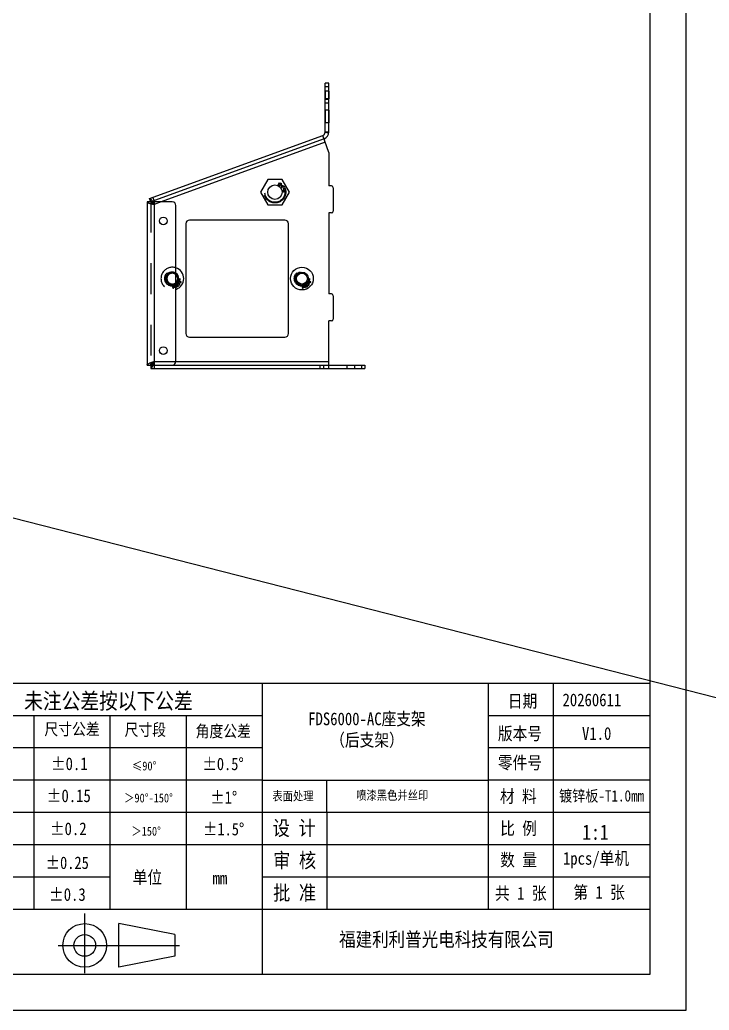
# Model space of a CAD drawing. Header units: millimetres. Extents: x 0 to 8948, y -1340 to 1100.
# Drawn here: x 3771.9 to 3963.4, y 0 to 275 of the extents above; entities that cross this region are included whole.
import ezdxf

# ---------------------------------------------------------------- set-up
doc = ezdxf.new("R2010")
doc.units = ezdxf.units.MM
doc.header["$LTSCALE"] = 85.25
doc.linetypes.add('HIDDEN', pattern=[0.2, 0.1, -0.1])
doc.layers.get('0').update_dxf_attribs({"linetype": 'CONTINUOUS'})
doc.layers.add('02___PRT_ALL_AXES', color=7, linetype='CONTINUOUS')
doc.layers.add('DEFAULT_2', color=8, linetype='HIDDEN')
doc.styles.get("Standard").update_dxf_attribs({"font": 'txt', "width": 0.85})

msp = doc.modelspace()

# ---------------------------------------------------------------- linework, layer by layer
for p, q in [((0, 1100), (4304.922, 0)), ((3946.955, 90.746), (3754.633, 90.746)), ((3839.233, 90.746), (3839.233, 10)), ((3902.006, 90.746), (3902.006, 27.944)), ((3920.039, 90.746), (3920.039, 28.242)), ((3839.233, 81.775), (3754.633, 81.775)), ((3775.783, 81.775), (3775.783, 27.956)), ((3796.933, 81.775), (3796.933, 27.956)), ((3818.083, 81.775), (3818.083, 27.956)), ((3946.955, 81.775), (3902.006, 81.775)), ((3839.233, 72.803), (3754.633, 72.803)), ((3946.955, 72.803), (3902.006, 72.803)), ((3839.233, 63.831), (3754.633, 63.831)), ((3839.233, 63.831), (3902.006, 63.831)), ((3857.177, 54.859), (3857.177, 63.831)), ((3946.955, 63.831), (3902.006, 63.831)), ((3839.233, 54.859), (3754.633, 54.859)), ((3946.955, 54.859), (3839.233, 54.859)), ((3857.177, 54.859), (3857.177, 27.944)), ((3946.955, 45.887), (3754.633, 45.887)), ((3796.933, 36.928), (3754.633, 36.928)), ((3946.955, 36.915), (3839.233, 36.915)), ((3839.233, 27.956), (3754.633, 27.956)), ((3946.955, 27.944), (3839.233, 27.944)), ((3814.997, 21.02), (3799.451, 24.045)), ((3814.997, 21.02), (3814.997, 14.971)), ((3814.997, 14.971), (3799.451, 11.946))]:
    msp.add_line(p, q)
at = {"color": 7, "linetype": 'Continuous'}
for p, q in [((3956.955, 0), (3956.955, 420)), ((3857.722, 257.434), (3856.722, 257.434)), ((3857.722, 256.434), (3856.722, 256.434)), ((3857.722, 243.834), (3857.722, 257.434)), ((3857.722, 252.834), (3856.722, 252.834)), ((3857.722, 251.834), (3856.722, 251.834)), ((3857.782, 238.174), (3856.064, 242.894)), ((3857.695, 243.508), (3856.708, 243.671)), ((3857.722, 243.834), (3856.722, 243.834)), ((3856.406, 241.955), (3808.353, 224.465)), ((3856.748, 241.015), (3811.206, 224.439)), ((3857.782, 238.174), (3857.782, 228.889)), ((3840.761, 230.639), (3838.74, 227.139)), ((3844.802, 230.639), (3840.761, 230.639)), ((3846.823, 227.139), (3844.802, 230.639)), ((3858.482, 228.889), (3857.782, 228.889)), ((3858.982, 228.389), (3858.982, 221.889)), ((3809.221, 224.781), (3808.879, 225.721)), ((3838.74, 227.139), (3840.761, 223.639)), ((3844.802, 223.639), (3846.823, 227.139)), ((3808.282, 224.439), (3807.94, 225.379)), ((3840.761, 223.639), (3844.802, 223.639)), ((3857.782, 221.389), (3857.782, 198.889)), ((3858.482, 221.389), (3857.782, 221.389)), ((3818.032, 218.389), (3818.032, 187.889)), ((3845.532, 219.389), (3819.032, 219.389)), ((3846.532, 187.889), (3846.532, 218.389)), ((3815.589, 201.002), (3815.282, 201.215)), ((3815.282, 201.129), (3815.636, 200.882)), ((3815.391, 200.82), (3815.282, 201)), ((3815.282, 200.949), (3815.368, 200.806)), ((3815.514, 200.83), (3815.437, 200.795)), ((3815.513, 201.483), (3815.589, 201.002)), ((3815.521, 200.818), (3815.514, 200.83)), ((3815.55, 201.418), (3815.769, 201.055)), ((3815.636, 200.882), (3815.55, 201.418)), ((3815.826, 201.096), (3815.613, 201.45)), ((3815.625, 201.519), (3815.667, 201.559)), ((3815.667, 201.559), (3815.66, 201.571)), ((3815.767, 200.996), (3815.726, 200.959)), ((3815.726, 200.959), (3815.734, 200.946)), ((3815.795, 201.575), (3815.813, 201.581)), ((3815.949, 201.093), (3815.875, 201.066)), ((3815.956, 201.08), (3815.949, 201.093)), ((3815.971, 201.527), (3815.991, 201.523)), ((3816.081, 201.292), (3816.088, 201.275)), ((3816.193, 202.403), (3816.182, 202.375)), ((3816.675, 202.203), (3816.193, 202.403)), ((3816.261, 202.193), (3816.238, 202.32)), ((3816.238, 202.32), (3816.652, 202.148)), ((3816.24, 202.188), (3816.261, 202.193)), ((3816.396, 201.941), (3816.282, 201.758)), ((3816.282, 201.758), (3816.315, 201.737)), ((3816.315, 201.737), (3816.429, 201.92)), ((3816.429, 201.92), (3816.396, 201.941)), ((3816.673, 202.105), (3816.662, 202.058)), ((3816.662, 202.058), (3816.676, 202.052)), ((3816.744, 202.254), (3816.721, 202.218)), ((3816.757, 202.249), (3816.744, 202.254)), ((3850.652, 200.975), (3850.64, 200.974)), ((3850.652, 200.974), (3850.644, 201.078)), ((3851.072, 200.842), (3850.866, 200.779)), ((3850.866, 200.779), (3850.877, 200.742)), ((3850.877, 200.742), (3851.084, 200.805)), ((3851.037, 201.196), (3851.044, 201.183)), ((3851.044, 201.183), (3851.12, 201.217)), ((3851.084, 200.805), (3851.072, 200.842)), ((3851.12, 201.217), (3851.368, 200.806)), ((3851.391, 200.82), (3851.148, 201.222)), ((3851.148, 201.222), (3851.636, 200.882)), ((3851.589, 201.002), (3851.183, 201.284)), ((3851.514, 200.83), (3851.437, 200.795)), ((3851.513, 201.483), (3851.589, 201.002)), ((3851.521, 200.818), (3851.514, 200.83)), ((3851.55, 201.418), (3851.769, 201.055)), ((3851.636, 200.882), (3851.55, 201.418)), ((3851.826, 201.096), (3851.613, 201.45)), ((3851.625, 201.519), (3851.667, 201.559)), ((3851.667, 201.559), (3851.66, 201.571)), ((3851.767, 200.996), (3851.726, 200.959)), ((3851.726, 200.959), (3851.734, 200.946)), ((3851.795, 201.575), (3851.813, 201.581)), ((3851.949, 201.093), (3851.875, 201.066)), ((3851.956, 201.08), (3851.949, 201.093)), ((3851.971, 201.527), (3851.991, 201.523)), ((3852.081, 201.292), (3852.088, 201.275)), ((3852.193, 202.403), (3852.182, 202.375)), ((3852.675, 202.203), (3852.193, 202.403)), ((3852.261, 202.193), (3852.238, 202.32)), ((3852.238, 202.32), (3852.652, 202.148)), ((3852.24, 202.188), (3852.261, 202.193)), ((3852.396, 201.941), (3852.282, 201.758)), ((3852.282, 201.758), (3852.315, 201.737)), ((3852.315, 201.737), (3852.429, 201.92)), ((3852.429, 201.92), (3852.396, 201.941)), ((3852.673, 202.105), (3852.662, 202.058)), ((3852.662, 202.058), (3852.676, 202.052)), ((3852.744, 202.254), (3852.721, 202.218)), ((3852.757, 202.249), (3852.744, 202.254)), ((3815.35, 200.743), (3815.312, 200.709)), ((3850.373, 200.673), (3850.386, 200.675)), ((3850.373, 200.673), (3850.378, 200.538)), ((3851.35, 200.743), (3851.312, 200.709)), ((3851.312, 200.709), (3851.32, 200.696)), ((3858.482, 198.889), (3857.782, 198.889)), ((3858.982, 198.389), (3858.982, 191.889)), ((3857.782, 178.139), (3857.782, 191.389)), ((3858.482, 191.389), (3857.782, 191.389)), ((3819.032, 186.889), (3845.532, 186.889)), ((3808.282, 179.139), (3808.282, 178.139)), ((3809.282, 179.139), (3809.282, 178.139)), ((3814.282, 179.139), (3867.782, 179.139)), ((3815.282, 180.139), (3857.782, 180.139)), ((3855.282, 179.139), (3855.282, 178.139)), ((3856.282, 179.139), (3856.282, 178.139)), ((3866.782, 179.139), (3866.782, 178.139)), ((3867.782, 179.139), (3867.782, 178.139)), ((3362.955, 0), (3956.955, 0))]:
    msp.add_line(p, q, dxfattribs=at)
at = {"color": 3, "linetype": 'Continuous'}
for p, q in [((3856.722, 243.834), (3856.722, 257.434)), ((3807.94, 225.379), (3856.064, 242.894)), ((3807.282, 224.439), (3807.282, 179.139)), ((3814.282, 224.439), (3807.282, 224.439)), ((3809.282, 224.439), (3809.282, 179.139)), ((3815.282, 180.139), (3815.282, 223.439)), ((3807.282, 179.139), (3814.282, 179.139)), ((3808.282, 178.139), (3867.782, 178.139))]:
    msp.add_line(p, q, dxfattribs=at)
at = {"lineweight": -3}
for p, q in [((3789.952, 10.264), (3789.952, 26.879)), ((3799.451, 11.946), (3799.451, 24.045)), ((3782.569, 17.995), (3816.308, 17.995))]:
    msp.add_line(p, q, dxfattribs=at)
at = {"color": 7, "linetype": 'Continuous'}
msp.add_lwpolyline([(3372.955, 10), (3946.955, 10), (3946.955, 410), (3372.955, 410)], close=True, dxfattribs=at)
for radius in [3.15, 1.8, 1.5]:
    msp.add_circle((3850.282, 203.139), radius, dxfattribs=at)
at = {"lineweight": -3}
for radius in [6.049, 3.025]:
    msp.add_circle((3789.952, 17.995), radius, dxfattribs=at)
at = {"color": 3, "linetype": 'Continuous'}
for centre, start, end in [((3855.722, 243.834), 290, 0), ((3814.282, 223.439), 0, 90), ((3814.282, 180.139), 270, 0)]:
    msp.add_arc(centre, 1, start, end, dxfattribs=at)
at = {"color": 7, "linetype": 'Continuous'}
for centre, radius, start, end in [((3855.722, 243.834), 2, 290, 0), ((3858.482, 228.389), 0.5, 0, 90), ((3858.482, 221.889), 0.5, 270, 0), ((3819.032, 218.389), 1, 90, 180), ((3845.532, 218.389), 1, 0, 90), ((3814.282, 203.139), 3.15, 288.55286, 71.44761), ((3814.282, 203.139), 1.8, 303.82746, 56.17057), ((3814.282, 203.139), 1.5, 311.98434, 48.01566), ((3814.849, 202.758), 1.438, 297.53662, 301.08982), ((3850.849, 202.758), 1.438, 297.53662, 301.08982), ((3858.482, 198.389), 0.5, 0, 90), ((3858.482, 191.889), 0.5, 270, 0), ((3819.032, 187.889), 1, 180, 270), ((3845.532, 187.889), 1, 270, 0)]:
    msp.add_arc(centre, radius, start, end, dxfattribs=at)
for points in [[(3815.32, 200.696), (3815.359, 200.722), (3815.393, 200.744), (3815.419, 200.76)], [(3815.378, 200.776), (3815.377, 200.769), (3815.367, 200.758), (3815.35, 200.743)], [(3815.368, 200.806), (3815.375, 200.794), (3815.379, 200.783), (3815.378, 200.776)], [(3815.437, 200.795), (3815.421, 200.787), (3815.406, 200.795), (3815.391, 200.82)], [(3815.419, 200.76), (3815.455, 200.781), (3815.489, 200.801), (3815.521, 200.818)], [(3815.66, 201.571), (3815.639, 201.556), (3815.616, 201.542), (3815.591, 201.527)], [(3815.613, 201.45), (3815.604, 201.464), (3815.6, 201.477), (3815.602, 201.487)], [(3815.602, 201.487), (3815.604, 201.496), (3815.611, 201.507), (3815.625, 201.519)], [(3815.734, 200.946), (3815.775, 200.973), (3815.811, 200.996), (3815.844, 201.016)], [(3815.768, 201.684), (3815.766, 201.652), (3815.775, 201.615), (3815.795, 201.575)], [(3815.783, 201.021), (3815.783, 201.014), (3815.778, 201.005), (3815.767, 200.996)], [(3815.808, 201.774), (3815.783, 201.746), (3815.77, 201.716), (3815.768, 201.684)], [(3815.769, 201.055), (3815.779, 201.039), (3815.783, 201.028), (3815.783, 201.021)], [(3815.813, 201.581), (3815.8, 201.608), (3815.795, 201.634), (3815.799, 201.66)], [(3815.799, 201.66), (3815.803, 201.686), (3815.812, 201.709), (3815.828, 201.727)], [(3815.887, 201.818), (3815.857, 201.813), (3815.831, 201.799), (3815.808, 201.774)], [(3815.85, 201.066), (3815.843, 201.069), (3815.836, 201.08), (3815.826, 201.096)], [(3815.828, 201.727), (3815.845, 201.745), (3815.865, 201.755), (3815.886, 201.757)], [(3815.844, 201.016), (3815.868, 201.03), (3815.906, 201.052), (3815.956, 201.08)], [(3815.875, 201.066), (3815.864, 201.062), (3815.856, 201.062), (3815.85, 201.066)], [(3815.886, 201.757), (3815.909, 201.759), (3815.93, 201.753), (3815.948, 201.736)], [(3815.958, 201.801), (3815.941, 201.816), (3815.917, 201.822), (3815.887, 201.818)], [(3815.948, 201.736), (3815.974, 201.713), (3815.982, 201.661), (3815.974, 201.579)], [(3815.992, 201.737), (3815.987, 201.764), (3815.976, 201.785), (3815.958, 201.801)], [(3815.974, 201.579), (3815.972, 201.561), (3815.971, 201.543), (3815.971, 201.527)], [(3815.991, 201.523), (3815.992, 201.554), (3815.999, 201.578), (3816.014, 201.595)], [(3815.994, 201.635), (3815.997, 201.677), (3815.997, 201.711), (3815.992, 201.737)], [(3816.094, 201.688), (3816.054, 201.687), (3816.021, 201.669), (3815.994, 201.635)], [(3816.014, 201.595), (3816.033, 201.617), (3816.059, 201.626), (3816.09, 201.623)], [(3816.088, 201.312), (3816.083, 201.306), (3816.081, 201.3), (3816.081, 201.292)], [(3816.124, 201.327), (3816.107, 201.324), (3816.095, 201.319), (3816.088, 201.312)], [(3816.088, 201.275), (3816.098, 201.266), (3816.114, 201.266), (3816.136, 201.276)], [(3816.09, 201.623), (3816.122, 201.62), (3816.152, 201.606), (3816.181, 201.58)], [(3816.204, 201.643), (3816.17, 201.673), (3816.133, 201.688), (3816.094, 201.688)], [(3816.21, 201.366), (3816.194, 201.348), (3816.165, 201.335), (3816.124, 201.327)], [(3816.136, 201.276), (3816.157, 201.286), (3816.183, 201.306), (3816.211, 201.337)], [(3816.181, 201.58), (3816.215, 201.549), (3816.235, 201.512), (3816.24, 201.47)], [(3816.182, 202.375), (3816.211, 202.299), (3816.231, 202.237), (3816.24, 202.188)], [(3816.273, 201.496), (3816.271, 201.554), (3816.248, 201.603), (3816.204, 201.643)], [(3816.24, 201.47), (3816.245, 201.427), (3816.234, 201.393), (3816.21, 201.366)], [(3816.211, 201.337), (3816.254, 201.385), (3816.275, 201.438), (3816.273, 201.496)], [(3816.652, 202.148), (3816.671, 202.14), (3816.677, 202.125), (3816.673, 202.105)], [(3816.721, 202.218), (3816.709, 202.2), (3816.695, 202.195), (3816.675, 202.203)], [(3816.676, 202.052), (3816.686, 202.081), (3816.699, 202.114), (3816.714, 202.151)], [(3816.714, 202.151), (3816.729, 202.188), (3816.743, 202.22), (3816.757, 202.249)], [(3850.384, 201.048), (3850.354, 201.017), (3850.341, 200.98), (3850.346, 200.937)], [(3850.346, 200.937), (3850.35, 200.903), (3850.365, 200.874), (3850.392, 200.85)], [(3850.509, 201.104), (3850.456, 201.098), (3850.414, 201.079), (3850.384, 201.048)], [(3850.393, 200.972), (3850.39, 200.997), (3850.398, 201.02), (3850.418, 201.041)], [(3850.392, 200.85), (3850.42, 200.826), (3850.467, 200.801), (3850.533, 200.775)], [(3850.425, 200.919), (3850.405, 200.934), (3850.395, 200.952), (3850.393, 200.972)], [(3850.418, 201.041), (3850.438, 201.062), (3850.465, 201.075), (3850.497, 201.078)], [(3850.543, 200.862), (3850.484, 200.886), (3850.445, 200.904), (3850.425, 200.919)], [(3850.497, 201.078), (3850.566, 201.085), (3850.613, 201.05), (3850.64, 200.974)], [(3850.644, 201.078), (3850.607, 201.101), (3850.562, 201.11), (3850.509, 201.104)], [(3850.533, 200.775), (3850.581, 200.757), (3850.615, 200.74), (3850.637, 200.724)], [(3850.675, 200.798), (3850.648, 200.817), (3850.603, 200.839), (3850.543, 200.862)], [(3850.725, 200.703), (3850.72, 200.746), (3850.703, 200.778), (3850.675, 200.798)], [(3851.113, 201.238), (3851.072, 201.214), (3851.046, 201.199), (3851.037, 201.196)], [(3851.183, 201.284), (3851.171, 201.274), (3851.147, 201.259), (3851.113, 201.238)], [(3851.32, 200.696), (3851.359, 200.722), (3851.393, 200.744), (3851.419, 200.76)], [(3851.378, 200.776), (3851.377, 200.769), (3851.367, 200.758), (3851.35, 200.743)], [(3851.368, 200.806), (3851.375, 200.794), (3851.379, 200.783), (3851.378, 200.776)], [(3851.437, 200.795), (3851.421, 200.787), (3851.406, 200.795), (3851.391, 200.82)], [(3851.419, 200.76), (3851.455, 200.781), (3851.489, 200.801), (3851.521, 200.818)], [(3851.66, 201.571), (3851.639, 201.556), (3851.616, 201.542), (3851.591, 201.527)], [(3851.613, 201.45), (3851.604, 201.464), (3851.6, 201.477), (3851.602, 201.487)], [(3851.602, 201.487), (3851.604, 201.496), (3851.611, 201.507), (3851.625, 201.519)], [(3851.734, 200.946), (3851.775, 200.973), (3851.811, 200.996), (3851.844, 201.016)], [(3851.768, 201.684), (3851.766, 201.652), (3851.775, 201.615), (3851.795, 201.575)], [(3851.783, 201.021), (3851.783, 201.014), (3851.778, 201.005), (3851.767, 200.996)], [(3851.808, 201.774), (3851.783, 201.746), (3851.77, 201.716), (3851.768, 201.684)], [(3851.769, 201.055), (3851.779, 201.039), (3851.783, 201.028), (3851.783, 201.021)], [(3851.813, 201.581), (3851.8, 201.608), (3851.795, 201.634), (3851.799, 201.66)], [(3851.799, 201.66), (3851.803, 201.686), (3851.812, 201.709), (3851.828, 201.727)], [(3851.887, 201.818), (3851.857, 201.813), (3851.831, 201.799), (3851.808, 201.774)], [(3851.85, 201.066), (3851.843, 201.069), (3851.836, 201.08), (3851.826, 201.096)], [(3851.828, 201.727), (3851.845, 201.745), (3851.865, 201.755), (3851.886, 201.757)], [(3851.844, 201.016), (3851.868, 201.03), (3851.906, 201.052), (3851.956, 201.08)], [(3851.875, 201.066), (3851.864, 201.062), (3851.856, 201.062), (3851.85, 201.066)], [(3851.886, 201.757), (3851.909, 201.759), (3851.93, 201.753), (3851.948, 201.736)], [(3851.958, 201.801), (3851.941, 201.816), (3851.917, 201.822), (3851.887, 201.818)], [(3851.948, 201.736), (3851.974, 201.713), (3851.982, 201.661), (3851.974, 201.579)], [(3851.992, 201.737), (3851.987, 201.764), (3851.976, 201.785), (3851.958, 201.801)], [(3851.974, 201.579), (3851.972, 201.561), (3851.971, 201.543), (3851.971, 201.527)], [(3851.991, 201.523), (3851.992, 201.554), (3851.999, 201.578), (3852.014, 201.595)], [(3851.994, 201.635), (3851.997, 201.677), (3851.997, 201.711), (3851.992, 201.737)], [(3852.094, 201.688), (3852.054, 201.687), (3852.021, 201.669), (3851.994, 201.635)], [(3852.014, 201.595), (3852.033, 201.617), (3852.059, 201.626), (3852.09, 201.623)], [(3852.088, 201.312), (3852.083, 201.306), (3852.081, 201.3), (3852.081, 201.292)], [(3852.124, 201.327), (3852.107, 201.324), (3852.095, 201.319), (3852.088, 201.312)], [(3852.088, 201.275), (3852.098, 201.266), (3852.114, 201.266), (3852.136, 201.276)], [(3852.09, 201.623), (3852.122, 201.62), (3852.152, 201.606), (3852.181, 201.58)], [(3852.204, 201.643), (3852.17, 201.673), (3852.133, 201.688), (3852.094, 201.688)], [(3852.21, 201.366), (3852.194, 201.348), (3852.165, 201.335), (3852.124, 201.327)], [(3852.136, 201.276), (3852.157, 201.286), (3852.183, 201.306), (3852.211, 201.337)], [(3852.181, 201.58), (3852.215, 201.549), (3852.235, 201.512), (3852.24, 201.47)], [(3852.182, 202.375), (3852.211, 202.299), (3852.231, 202.237), (3852.24, 202.188)], [(3852.273, 201.496), (3852.271, 201.554), (3852.248, 201.603), (3852.204, 201.643)], [(3852.24, 201.47), (3852.245, 201.427), (3852.234, 201.393), (3852.21, 201.366)], [(3852.211, 201.337), (3852.254, 201.385), (3852.275, 201.438), (3852.273, 201.496)], [(3852.652, 202.148), (3852.671, 202.14), (3852.677, 202.125), (3852.673, 202.105)], [(3852.721, 202.218), (3852.709, 202.2), (3852.695, 202.195), (3852.675, 202.203)], [(3852.676, 202.052), (3852.686, 202.081), (3852.699, 202.114), (3852.714, 202.151)], [(3852.714, 202.151), (3852.729, 202.188), (3852.743, 202.22), (3852.757, 202.249)], [(3850.378, 200.538), (3850.429, 200.515), (3850.484, 200.506), (3850.542, 200.512)], [(3850.452, 200.57), (3850.418, 200.596), (3850.396, 200.63), (3850.386, 200.675)], [(3850.559, 200.539), (3850.521, 200.535), (3850.486, 200.545), (3850.452, 200.57)], [(3850.542, 200.512), (3850.606, 200.519), (3850.653, 200.54), (3850.685, 200.574)], [(3850.645, 200.58), (3850.623, 200.556), (3850.594, 200.543), (3850.559, 200.539)], [(3850.637, 200.724), (3850.659, 200.708), (3850.671, 200.686), (3850.674, 200.66)], [(3850.674, 200.66), (3850.677, 200.63), (3850.667, 200.603), (3850.645, 200.58)], [(3850.685, 200.574), (3850.717, 200.609), (3850.73, 200.652), (3850.725, 200.703)]]:
    msp.add_open_spline(points, degree=3, dxfattribs=at)
at = {"layer": '02___PRT_ALL_AXES', "color": 8, "linetype": 'HIDDEN'}
for p, q in [((3856.722, 255.189), (3856.722, 253.089)), ((3857.722, 255.189), (3856.722, 255.189)), ((3857.722, 253.089), (3856.722, 253.089)), ((3857.722, 255.189), (3857.722, 253.089)), ((3856.722, 249.889), (3856.722, 246.389)), ((3857.722, 249.889), (3856.722, 249.889)), ((3857.722, 249.889), (3857.722, 246.389)), ((3857.722, 246.389), (3856.722, 246.389)), ((3862.732, 179.139), (3862.732, 178.139)), ((3862.732, 179.139), (3864.832, 179.139)), ((3864.832, 179.139), (3864.832, 178.139)), ((3862.732, 178.139), (3864.832, 178.139))]:
    msp.add_line(p, q, dxfattribs=at)
at = {"layer": '02___PRT_ALL_AXES', "color": 7, "linetype": 'Continuous'}
for centre, radius in [((3842.782, 227.139), 2), ((3850.282, 203.139), 1.5)]:
    msp.add_circle(centre, radius, dxfattribs=at)
at = {"layer": '02___PRT_ALL_AXES', "color": 3, "linetype": 'Continuous'}
for centre in [(3811.782, 219.139), (3811.782, 183.139)]:
    msp.add_circle(centre, 1.05, dxfattribs=at)
at = {"layer": '02___PRT_ALL_AXES', "color": 8, "linetype": 'HIDDEN'}
msp.add_arc((3814.282, 203.139), 1.5, 44.38744, 315.61256, dxfattribs=at)
at = {"layer": '02___PRT_ALL_AXES', "color": 7, "linetype": 'Continuous'}
msp.add_arc((3814.282, 203.139), 1.5, 315.61256, 44.38744, dxfattribs=at)
at = {"layer": 'DEFAULT_2', "color": 8, "linetype": 'HIDDEN'}
for p, q in [((3843.659, 229.184), (3844.071, 229.848)), ((3843.999, 228.973), (3843.659, 229.184)), ((3844.112, 229.724), (3843.798, 229.218)), ((3843.798, 229.218), (3844.053, 229.06)), ((3844.079, 228.943), (3843.999, 228.973)), ((3844.053, 229.06), (3844.118, 229.039)), ((3844.153, 228.937), (3844.079, 228.943)), ((3844.367, 229.566), (3844.112, 229.724)), ((3844.118, 229.039), (3844.179, 229.042)), ((3844.246, 228.96), (3844.153, 228.937)), ((3844.179, 229.042), (3844.234, 229.067)), ((3844.234, 229.067), (3844.284, 229.116)), ((3844.31, 229), (3844.246, 228.96)), ((3844.284, 229.116), (3844.419, 229.333)), ((3844.369, 229.064), (3844.31, 229)), ((3844.415, 229.516), (3844.367, 229.566)), ((3844.504, 229.281), (3844.369, 229.064)), ((3844.439, 229.461), (3844.415, 229.516)), ((3844.419, 229.333), (3844.441, 229.4)), ((3844.424, 229.65), (3844.483, 229.594)), ((3844.441, 229.4), (3844.439, 229.461)), ((3844.483, 229.594), (3844.521, 229.53)), ((3844.534, 229.362), (3844.504, 229.281)), ((3844.521, 229.53), (3844.542, 229.437)), ((3844.542, 229.437), (3844.534, 229.362)), ((3844.572, 228.42), (3844.694, 229.017)), ((3844.632, 228.341), (3844.572, 228.42)), ((3844.998, 228.619), (3844.632, 228.341)), ((3844.765, 228.924), (3844.68, 228.503)), ((3844.68, 228.503), (3844.937, 228.699)), ((3844.694, 229.017), (3844.776, 229.079)), ((3844.937, 228.699), (3844.765, 228.924)), ((3844.776, 229.079), (3845.018, 228.761)), ((3845.099, 228.487), (3844.998, 228.619)), ((3845.018, 228.761), (3845.207, 228.905)), ((3845.265, 228.823), (3845.079, 228.681)), ((3845.079, 228.681), (3845.18, 228.549)), ((3845.18, 228.549), (3845.099, 228.487)), ((3845.177, 228.128), (3845.235, 228.259)), ((3845.235, 228.259), (3845.257, 228.249)), ((3844.957, 227.471), (3844.962, 227.556)), ((3844.966, 227.405), (3844.957, 227.471)), ((3844.962, 227.556), (3845.002, 227.646)), ((3844.994, 227.325), (3844.966, 227.405)), ((3845.056, 227.249), (3844.994, 227.325)), ((3845.002, 227.646), (3845.045, 227.702)), ((3845.035, 228.071), (3845.146, 228.115)), ((3845.047, 228.041), (3845.035, 228.071)), ((3845.036, 228.162), (3845.046, 228.183)), ((3845.146, 228.115), (3845.036, 228.162)), ((3845.049, 227.551), (3845.041, 227.483)), ((3845.041, 227.483), (3845.05, 227.417)), ((3845.045, 227.702), (3845.125, 227.747)), ((3845.046, 228.183), (3845.177, 228.128)), ((3845.158, 228.084), (3845.047, 228.041)), ((3845.09, 227.624), (3845.049, 227.551)), ((3845.05, 227.417), (3845.076, 227.353)), ((3845.113, 227.207), (3845.056, 227.249)), ((3845.076, 227.353), (3845.136, 227.294)), ((3845.136, 227.664), (3845.09, 227.624)), ((3845.11, 227.976), (3845.158, 228.084)), ((3845.132, 227.966), (3845.11, 227.976)), ((3845.202, 227.185), (3845.113, 227.207)), ((3845.125, 227.747), (3845.176, 227.754)), ((3845.19, 228.097), (3845.132, 227.966)), ((3845.17, 227.669), (3845.136, 227.664)), ((3845.136, 227.294), (3845.191, 227.268)), ((3845.225, 227.643), (3845.17, 227.669)), ((3845.176, 227.754), (3845.248, 227.73)), ((3845.321, 228.042), (3845.19, 228.097)), ((3845.191, 227.268), (3845.225, 227.272)), ((3845.253, 227.192), (3845.202, 227.185)), ((3845.257, 228.249), (3845.209, 228.141)), ((3845.209, 228.141), (3845.32, 228.185)), ((3845.332, 228.154), (3845.221, 228.11)), ((3845.221, 228.11), (3845.331, 228.064)), ((3845.285, 227.583), (3845.225, 227.643)), ((3845.225, 227.272), (3845.271, 227.312)), ((3845.248, 227.73), (3845.305, 227.687)), ((3845.316, 227.234), (3845.253, 227.192)), ((3845.271, 227.312), (3845.312, 227.385)), ((3845.311, 227.52), (3845.285, 227.583)), ((3845.305, 227.687), (3845.327, 227.656)), ((3845.32, 227.454), (3845.311, 227.52)), ((3845.312, 227.385), (3845.32, 227.454)), ((3845.36, 227.291), (3845.316, 227.234)), ((3845.32, 228.185), (3845.332, 228.154)), ((3845.331, 228.064), (3845.321, 228.042)), ((3845.327, 227.656), (3845.339, 227.692)), ((3845.339, 227.692), (3845.38, 227.765)), ((3845.372, 227.326), (3845.36, 227.291)), ((3845.393, 227.296), (3845.372, 227.326)), ((3845.386, 227.597), (3845.378, 227.529)), ((3845.378, 227.529), (3845.387, 227.463)), ((3845.38, 227.765), (3845.46, 227.809)), ((3845.411, 227.668), (3845.386, 227.597)), ((3845.387, 227.463), (3845.413, 227.399)), ((3845.453, 227.236), (3845.393, 227.296)), ((3845.471, 227.727), (3845.411, 227.668)), ((3845.413, 227.399), (3845.456, 227.338)), ((3845.542, 227.215), (3845.453, 227.236)), ((3845.456, 227.338), (3845.53, 227.298)), ((3845.46, 227.809), (3845.511, 227.816)), ((3845.522, 227.734), (3845.471, 227.727)), ((3845.511, 227.816), (3845.6, 227.795)), ((3845.596, 227.693), (3845.522, 227.734)), ((3845.53, 227.298), (3845.581, 227.304)), ((3845.592, 227.222), (3845.542, 227.215)), ((3845.581, 227.304), (3845.642, 227.363)), ((3845.672, 227.266), (3845.592, 227.222)), ((3845.639, 227.632), (3845.596, 227.693)), ((3845.6, 227.795), (3845.657, 227.752)), ((3845.665, 227.568), (3845.639, 227.632)), ((3845.642, 227.363), (3845.666, 227.434)), ((3845.657, 227.752), (3845.719, 227.677)), ((3845.674, 227.502), (3845.665, 227.568)), ((3845.666, 227.434), (3845.674, 227.502)), ((3845.716, 227.323), (3845.672, 227.266)), ((3845.755, 227.412), (3845.716, 227.323)), ((3845.719, 227.677), (3845.746, 227.599)), ((3845.761, 227.495), (3845.755, 227.412)), ((3808.353, 224.465), (3808.282, 224.439)), ((3808.282, 224.439), (3808.282, 179.139)), ((3811.206, 224.439), (3809.282, 223.739)), ((3814.652, 200.975), (3814.64, 200.974)), ((3814.652, 200.974), (3814.644, 201.078)), ((3815.072, 200.842), (3814.866, 200.779)), ((3814.866, 200.779), (3814.877, 200.742)), ((3814.877, 200.742), (3815.084, 200.805)), ((3815.037, 201.196), (3815.044, 201.183)), ((3815.044, 201.183), (3815.12, 201.217)), ((3815.084, 200.805), (3815.072, 200.842)), ((3815.12, 201.217), (3815.282, 200.949)), ((3815.282, 201), (3815.148, 201.222)), ((3815.148, 201.222), (3815.282, 201.129)), ((3815.282, 201.215), (3815.183, 201.284)), ((3814.373, 200.673), (3814.386, 200.675)), ((3814.373, 200.673), (3814.378, 200.538)), ((3815.312, 200.709), (3815.32, 200.696)), ((3809.282, 180.139), (3815.282, 180.139))]:
    msp.add_line(p, q, dxfattribs=at)
for centre, radius in [((3842.782, 227.139), 3), ((3842.782, 227.139), 2.8), ((3814.282, 203.139), 2.125), ((3814.282, 203.139), 1.9), ((3850.282, 203.139), 2.125), ((3850.282, 203.139), 1.9)]:
    msp.add_circle(centre, radius, dxfattribs=at)
for centre, radius, start, end in [((3811.081, 228.447), 5.031, 242.74609, 244.29295), ((3814.282, 203.139), 3.15, 71.44761, 288.55286), ((3814.282, 203.139), 1.8, 56.17057, 270), ((3814.282, 203.139), 1.5, 48.01566, 311.98434), ((3814.282, 203.139), 1.8, 270, 303.82746)]:
    msp.add_arc(centre, radius, start, end, dxfattribs=at)
for points, knots in [([(3807.282, 224.439), (3807.282, 224.362), (3807.431, 224.256), (3807.633, 224.167), (3807.998, 224.042), (3808.551, 223.902), (3809.026, 223.796), (3809.282, 223.739)], [0, 0, 0, 0, 0.1075364, 0.2023723, 0.3245491, 0.6360652, 1, 1, 1, 1]), ([(3807.94, 225.379), (3808.012, 225.405), (3808.162, 225.3), (3808.315, 225.141), (3808.558, 224.841), (3808.878, 224.369), (3809.141, 223.959), (3809.282, 223.739)], [0, 0, 0, 0, 0.1075364, 0.2023723, 0.3245491, 0.6360652, 1, 1, 1, 1]), ([(3808.282, 224.439), (3808.379, 224.474), (3808.578, 224.39), (3808.79, 224.224), (3808.919, 224.104), (3808.986, 224.038)], [0, 0, 0, 0, 0.3747353, 0.6590849, 1, 1, 1, 1]), ([(3808.282, 224.439), (3808.282, 224.35), (3808.448, 224.143), (3808.65, 224.04), (3808.777, 223.974)], [0, 0, 0, 0, 0.3830557, 1, 1, 1, 1]), ([(3808.899, 223.914), (3808.93, 223.899), (3809.057, 223.839), (3809.185, 223.782), (3809.282, 223.739)], [0, 0, 0, 0, 0.2429407, 1, 1, 1, 1]), ([(3808.986, 224.038), (3809.011, 224.015), (3809.11, 223.916), (3809.208, 223.815), (3809.282, 223.739)], [0, 0, 0, 0, 0.2429407, 1, 1, 1, 1]), ([(3807.282, 179.139), (3807.282, 179.237), (3807.413, 179.389), (3807.631, 179.526), (3807.993, 179.704), (3808.549, 179.905), (3809.026, 180.058), (3809.282, 180.139)], [0, 0, 0, 0, 0.1276164, 0.2247833, 0.3462034, 0.6491039, 1, 1, 1, 1]), ([(3808.282, 178.139), (3808.379, 178.139), (3808.531, 178.27), (3808.669, 178.489), (3808.846, 178.85), (3809.048, 179.407), (3809.2, 179.883), (3809.282, 180.139)], [0, 0, 0, 0, 0.1276164, 0.2247833, 0.3462034, 0.6491039, 1, 1, 1, 1]), ([(3808.282, 179.139), (3808.282, 179.191), (3808.312, 179.335), (3808.465, 179.55), (3808.622, 179.683), (3808.712, 179.753)], [0, 0, 0, 0, 0.2022842, 0.5561132, 1, 1, 1, 1]), ([(3808.282, 179.139), (3808.33, 179.139), (3808.563, 179.185), (3808.735, 179.371), (3808.852, 179.514)], [0, 0, 0, 0, 0.207613, 1, 1, 1, 1]), ([(3808.712, 179.753), (3808.755, 179.787), (3808.94, 179.922), (3809.134, 180.045), (3809.282, 180.139)], [0, 0, 0, 0, 0.235839, 1, 1, 1, 1]), ([(3808.852, 179.514), (3808.889, 179.559), (3809.042, 179.761), (3809.177, 179.975), (3809.282, 180.139)], [0, 0, 0, 0, 0.2324436, 1, 1, 1, 1])]:
    msp.add_open_spline(points, degree=3, knots=knots, dxfattribs=at)
for points in [[(3814.384, 201.048), (3814.354, 201.017), (3814.341, 200.98), (3814.346, 200.937)], [(3814.346, 200.937), (3814.35, 200.903), (3814.365, 200.874), (3814.392, 200.85)], [(3814.509, 201.104), (3814.456, 201.098), (3814.414, 201.079), (3814.384, 201.048)], [(3814.393, 200.972), (3814.39, 200.997), (3814.398, 201.02), (3814.418, 201.041)], [(3814.392, 200.85), (3814.42, 200.826), (3814.467, 200.801), (3814.533, 200.775)], [(3814.425, 200.919), (3814.405, 200.934), (3814.395, 200.952), (3814.393, 200.972)], [(3814.418, 201.041), (3814.438, 201.062), (3814.465, 201.075), (3814.497, 201.078)], [(3814.543, 200.862), (3814.484, 200.886), (3814.445, 200.904), (3814.425, 200.919)], [(3814.497, 201.078), (3814.566, 201.085), (3814.613, 201.05), (3814.64, 200.974)], [(3814.644, 201.078), (3814.607, 201.101), (3814.562, 201.11), (3814.509, 201.104)], [(3814.533, 200.775), (3814.581, 200.757), (3814.615, 200.74), (3814.637, 200.724)], [(3814.675, 200.798), (3814.648, 200.817), (3814.603, 200.839), (3814.543, 200.862)], [(3814.725, 200.703), (3814.72, 200.746), (3814.703, 200.778), (3814.675, 200.798)], [(3815.113, 201.238), (3815.072, 201.214), (3815.046, 201.199), (3815.037, 201.196)], [(3815.183, 201.284), (3815.171, 201.274), (3815.147, 201.259), (3815.113, 201.238)], [(3814.378, 200.538), (3814.429, 200.515), (3814.484, 200.506), (3814.542, 200.512)], [(3814.452, 200.57), (3814.418, 200.596), (3814.396, 200.63), (3814.386, 200.675)], [(3814.559, 200.539), (3814.521, 200.535), (3814.486, 200.545), (3814.452, 200.57)], [(3814.542, 200.512), (3814.606, 200.519), (3814.653, 200.54), (3814.685, 200.574)], [(3814.645, 200.58), (3814.623, 200.556), (3814.594, 200.543), (3814.559, 200.539)], [(3814.637, 200.724), (3814.659, 200.708), (3814.671, 200.686), (3814.674, 200.66)], [(3814.674, 200.66), (3814.677, 200.63), (3814.667, 200.603), (3814.645, 200.58)], [(3814.685, 200.574), (3814.717, 200.609), (3814.73, 200.652), (3814.725, 200.703)]]:
    msp.add_open_spline(points, degree=3, dxfattribs=at)

# ---------------------------------------------------------------- texts
for s, insert, char_height, width, attachment_point in [('{\\f宋体|b0|i0|c134|p54;未注公差按以下公差}', (3796.537, 85.603), 4.48592, 79.70255, 5), ('{\\fSimSun|b0|i0|c134|p54;日期}', (3911.553, 85.636), 3.525, 26.649, 5), ('{\\fSimSun|b0|i0|c0|p54;202\\fSimSun|b0|i0|c134|p54;60611}', (3922.649, 87.931), 3.525, 22.39326, 1), ('{\\fSimSun|b0|i0|c134|p54;FDS6000-AC座支架（后支架）}', (3868.338, 77.73), 3.525, 39.41905, 5), ('{\\fSimSun|b0|i0|c134|p54;版本号}', (3910.824, 76.614), 3.525, 26.649, 5), ('{\\fSimSun|b0|i0|c0|p54;V\\fSimSun|b0|i0|c134|p54;1.0}', (3928.053, 78.59), 3.525, 22.39326, 1), ('{\\fSimSun|b0|i0|c134|p54;零件号}', (3910.824, 68.52), 3.525, 26.91549, 5), ('{\\fSimSun|b0|i0|c134|p54;表面处理}', (3847.776, 59.312), 2.4675, 17.71599, 5), ('{\\fSimSun|b0|i0|c134|p54;喷漆黑色并丝印}', (3875.349, 59.508), 2.4675, 25.00972, 5), ('{\\fSimSun|b0|i0|c134|p54;材 料}', (3910.378, 59.196), 3.525, 26.91549, 5), ('{\\fSimSun|b0|i0|c134|p54;设 计}', (3848.114, 50.335), 4.12704, 17.71599, 5), ('{\\fSimSun|b0|i0|c134|p54;比 例}', (3910.44, 50.285), 3.525, 26.91549, 5), ('{\\f宋体|b0|i0|c134|p54;审 核}', (3848.241, 41.381), 4.12704, 17.94366, 5), ('{\\fSimSun|b0|i0|c134|p54;数 量}', (3910.436, 41.549), 3.525, 38.07, 5), ('{\\fSimSun|b0|i0|c134|p54;1pcs/单机}', (3931.948, 41.655), 3.525, 26.91549, 5), ('{\\fSimSun|b0|i0|c134|p54;单位}', (3807.361, 36.715), 3.525, 17.71599, 5), ('{\\fSimSun|b0|i0|c134|p54;mm}', (3827.498, 36.676), 3.525, 17.71599, 5), ('{\\f宋体|b0|i0|c134|p54;批 准}', (3848.242, 32.371), 4.12704, 17.94366, 5), ('{\\fSimSun|b0|i0|c134|p54;\\H0.85412x;共 1 张\\H1.17079x; }', (3911.057, 32.278), 4.12704, 18.18568, 5), ('{\\fSimSun|b0|i0|c134|p54;\\H0.85412x;第 1 张\\H1.17079x; }', (3932.808, 32.521), 4.12704, 19.33931, 5), ('{\\fSimSun|b1|i0|c134|p54;   福建利利普光电科技有限公司}', (3886.976, 19.424), 3.95658, 88.72814, 5)]:
    msp.add_mtext(s, dxfattribs=dict(insert=insert, char_height=char_height, width=width, attachment_point=attachment_point))
at = {"lineweight": -3, "attachment_point": 5}
for s, insert, char_height, width in [('{\\fSimSun|b0|i0|c134|p54;尺寸公差}', (3786.422, 77.845), 3.31763, 29.68969), ('{\\fSimSun|b0|i0|c134|p54;尺寸段}', (3806.783, 77.683), 3.31763, 29.68969), ('{\\fSimSun|b0|i0|c134|p54;角度公差}', (3828.436, 77.28), 3.31763, 29.68969), ('{\\fSimSun|b0|i0|c0|p54;%%P\\fSimSun|b0|i0|c134|p54;0.1}', (3785.661, 68.402), 3.525, 19.11119), ('{\\fSimSun|b0|i0|c134|p54;≤90°}', (3806.466, 67.776), 2.4675, 28.86498), ('{\\fSimSun|b0|i0|c0|p54;%%P\\fSimSun|b0|i0|c134|p54;0.5\\fSimSun|b0|i0|c0|p54;%%D}', (3828.385, 68.354), 3.4545, 19.11119), ('{\\fSimSun|b0|i0|c0|p54;%%P\\fSimSun|b0|i0|c134|p54;0.15}', (3785.525, 59.512), 3.525, 19.11119), ('{\\fSimSun|b0|i0|c0|p54;%%P\\fSimSun|b0|i0|c134|p54;1\\fSimSun|b0|i0|c0|p54;%%D}', (3828.559, 59.059), 3.4545, 19.11119), ('{\\fSimSun|b0|i0|c134|p54;＞90°-150°}', (3807.663, 58.907), 2.4675, 20.13304), ('{\\fSimSun|b0|i0|c0|p54;%%P\\fSimSun|b0|i0|c134|p54;0.2}', (3785.381, 50.351), 3.525, 19.11119), ('{\\fSimSun|b0|i0|c0|p54;%%P\\fSimSun|b0|i0|c134|p54;1.5\\fSimSun|b0|i0|c0|p54;%%D}', (3828.528, 50.248), 3.4545, 19.11119), ('{\\fSimSun|b0|i0|c134|p54;＞150°}', (3807.003, 49.671), 2.4675, 28.86498), ('{\\fSimSun|b0|i0|c0|p54;%%P\\fSimSun|b0|i0|c134|p54;0.25}', (3785.097, 40.912), 3.4545, 19.11119), ('{\\fSimSun|b0|i0|c0|p54;%%P\\fSimSun|b0|i0|c134|p54;0.3}', (3785.137, 32.102), 3.525, 19.11119)]:
    msp.add_mtext(s, dxfattribs=dict(at, insert=insert, char_height=char_height, width=width))
at = {"color": 7, "insert": (3933.498, 59.342), "char_height": 3.14021, "width": 26.91549, "attachment_point": 5}
msp.add_mtext('{\\fSimSun|b0|i0|c134|p54;镀锌板-T1.0mm}', dxfattribs=at)
at = {"linetype": 'Continuous', "insert": (3935.463, 51.552), "char_height": 4.23, "width": 6.39741, "attachment_point": 3, "line_spacing_factor": 0.9}
msp.add_mtext('{\\fSimSun|b0|i0|c134|p2;1:1}', dxfattribs=at)

doc.saveas('drawing.dxf')
